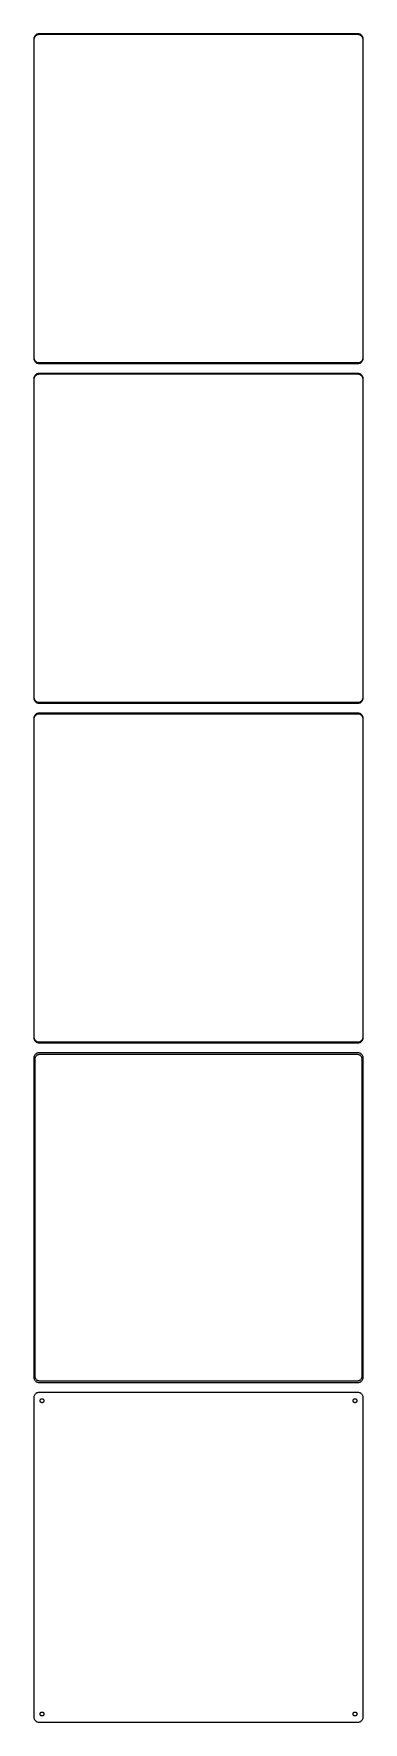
# Model space of a CAD drawing. Header units: metres. Extents: x -150 to 150, y 1086 to 2622.
import ezdxf

# ---------------------------------------------------------------- set-up
doc = ezdxf.new("R2010")
doc.units = ezdxf.units.M

msp = doc.modelspace()

# ---------------------------------------------------------------- linework, layer by layer
for p, q in [((-149.961, 2617.63), (-150, 2617)), ((-150, 2617), (-150, 2327)), ((-149.843, 2618.24), (-149.961, 2617.63)), ((-149.649, 2618.84), (-149.843, 2618.24)), ((-149.382, 2619.41), (-149.649, 2618.84)), ((-149.5, 2616.75), (-149.463, 2617.35)), ((-149.5, 2327.25), (-149.5, 2616.75)), ((-149.463, 2617.35), (-149.351, 2617.93)), ((-149.045, 2619.94), (-149.382, 2619.41)), ((-149.351, 2617.93), (-149.166, 2618.5)), ((-149.166, 2618.5), (-148.912, 2619.04)), ((-148.645, 2620.42), (-149.045, 2619.94)), ((-148.912, 2619.04), (-148.593, 2619.54)), ((-148.187, 2620.85), (-148.645, 2620.42)), ((-148.593, 2619.54), (-148.213, 2620)), ((-148.213, 2620), (-147.778, 2620.41)), ((-147.679, 2621.22), (-148.187, 2620.85)), ((-147.778, 2620.41), (-147.295, 2620.76)), ((-147.129, 2621.52), (-147.679, 2621.22)), ((-147.295, 2620.76), (-146.772, 2621.05)), ((-146.545, 2621.76), (-147.129, 2621.52)), ((-146.772, 2621.05), (-146.218, 2621.27)), ((-145.937, 2621.91), (-146.545, 2621.76)), ((-146.218, 2621.27), (-145.64, 2621.42)), ((-145.314, 2621.99), (-145.937, 2621.91)), ((-145.64, 2621.42), (-145.048, 2621.49)), ((145.314, 2621.99), (-145.314, 2621.99)), ((-145.048, 2621.49), (145.048, 2621.49)), ((145.048, 2621.49), (145.64, 2621.42)), ((145.937, 2621.91), (145.314, 2621.99)), ((145.64, 2621.42), (146.218, 2621.27)), ((146.545, 2621.76), (145.937, 2621.91)), ((146.218, 2621.27), (146.772, 2621.05)), ((147.129, 2621.52), (146.545, 2621.76)), ((146.772, 2621.05), (147.295, 2620.76)), ((147.679, 2621.22), (147.129, 2621.52)), ((147.295, 2620.76), (147.778, 2620.41)), ((148.187, 2620.85), (147.679, 2621.22)), ((147.778, 2620.41), (148.213, 2620)), ((148.645, 2620.42), (148.187, 2620.85)), ((148.213, 2620), (148.593, 2619.54)), ((148.593, 2619.54), (148.912, 2619.04)), ((149.045, 2619.94), (148.645, 2620.42)), ((148.912, 2619.04), (149.166, 2618.5)), ((149.382, 2619.41), (149.045, 2619.94)), ((149.166, 2618.5), (149.351, 2617.93)), ((149.351, 2617.93), (149.463, 2617.35)), ((149.649, 2618.84), (149.382, 2619.41)), ((149.463, 2617.35), (149.5, 2616.75)), ((149.5, 2616.75), (149.5, 2327.25)), ((149.843, 2618.24), (149.649, 2618.84)), ((149.961, 2617.63), (149.843, 2618.24)), ((150, 2617), (149.961, 2617.63)), ((150, 2327), (150, 2617)), ((-150, 2327), (-149.961, 2326.37)), ((-149.961, 2326.37), (-149.843, 2325.76)), ((-149.843, 2325.76), (-149.649, 2325.16)), ((-149.649, 2325.16), (-149.382, 2324.59)), ((-149.463, 2326.65), (-149.5, 2327.25)), ((-149.351, 2326.07), (-149.463, 2326.65)), ((-149.382, 2324.59), (-149.045, 2324.06)), ((-149.166, 2325.5), (-149.351, 2326.07)), ((-148.912, 2324.96), (-149.166, 2325.5)), ((-149.045, 2324.06), (-148.645, 2323.58)), ((-148.593, 2324.46), (-148.912, 2324.96)), ((-148.645, 2323.58), (-148.187, 2323.15)), ((-148.213, 2324), (-148.593, 2324.46)), ((-147.778, 2323.59), (-148.213, 2324)), ((-148.187, 2323.15), (-147.679, 2322.78)), ((-147.295, 2323.24), (-147.778, 2323.59)), ((-147.679, 2322.78), (-147.129, 2322.48)), ((-146.772, 2322.95), (-147.295, 2323.24)), ((-147.129, 2322.48), (-146.545, 2322.24)), ((-146.218, 2322.73), (-146.772, 2322.95)), ((-146.545, 2322.24), (-145.937, 2322.09)), ((-145.64, 2322.58), (-146.218, 2322.73)), ((-145.937, 2322.09), (-145.314, 2322.01)), ((-145.048, 2322.51), (-145.64, 2322.58)), ((-145.314, 2322.01), (145.314, 2322.01)), ((145.048, 2322.51), (-145.048, 2322.51)), ((145.64, 2322.58), (145.048, 2322.51)), ((145.314, 2322.01), (145.937, 2322.09)), ((146.218, 2322.73), (145.64, 2322.58)), ((145.937, 2322.09), (146.545, 2322.24)), ((146.772, 2322.95), (146.218, 2322.73)), ((146.545, 2322.24), (147.129, 2322.48)), ((147.295, 2323.24), (146.772, 2322.95)), ((147.129, 2322.48), (147.679, 2322.78)), ((147.778, 2323.59), (147.295, 2323.24)), ((147.679, 2322.78), (148.187, 2323.15)), ((148.213, 2324), (147.778, 2323.59)), ((148.187, 2323.15), (148.645, 2323.58)), ((148.593, 2324.46), (148.213, 2324)), ((148.912, 2324.96), (148.593, 2324.46)), ((148.645, 2323.58), (149.045, 2324.06)), ((149.166, 2325.5), (148.912, 2324.96)), ((149.045, 2324.06), (149.382, 2324.59)), ((149.351, 2326.07), (149.166, 2325.5)), ((149.463, 2326.65), (149.351, 2326.07)), ((149.382, 2324.59), (149.649, 2325.16)), ((149.5, 2327.25), (149.463, 2326.65)), ((149.649, 2325.16), (149.843, 2325.76)), ((149.843, 2325.76), (149.961, 2326.37)), ((149.961, 2326.37), (150, 2327)), ((-149.961, 2308.63), (-150, 2308)), ((-150, 2308), (-150, 2018)), ((-149.843, 2309.24), (-149.961, 2308.63)), ((-149.649, 2309.84), (-149.843, 2309.24)), ((-149.382, 2310.41), (-149.649, 2309.84)), ((-149.5, 2307.75), (-149.463, 2308.35)), ((-149.5, 2018.25), (-149.5, 2307.75)), ((-149.463, 2308.35), (-149.351, 2308.93)), ((-149.045, 2310.94), (-149.382, 2310.41)), ((-149.351, 2308.93), (-149.166, 2309.5)), ((-149.166, 2309.5), (-148.912, 2310.04)), ((-148.645, 2311.42), (-149.045, 2310.94)), ((-148.912, 2310.04), (-148.593, 2310.54)), ((-148.187, 2311.85), (-148.645, 2311.42)), ((-148.593, 2310.54), (-148.213, 2311)), ((-148.213, 2311), (-147.778, 2311.41)), ((-147.679, 2312.22), (-148.187, 2311.85)), ((-147.778, 2311.41), (-147.295, 2311.76)), ((-147.129, 2312.52), (-147.679, 2312.22)), ((-147.295, 2311.76), (-146.772, 2312.05)), ((-146.545, 2312.76), (-147.129, 2312.52)), ((-146.772, 2312.05), (-146.218, 2312.27)), ((-145.937, 2312.91), (-146.545, 2312.76)), ((-146.218, 2312.27), (-145.64, 2312.42)), ((-145.314, 2312.99), (-145.937, 2312.91)), ((-145.64, 2312.42), (-145.048, 2312.49)), ((145.314, 2312.99), (-145.314, 2312.99)), ((-145.048, 2312.49), (145.048, 2312.49)), ((145.048, 2312.49), (145.64, 2312.42)), ((145.937, 2312.91), (145.314, 2312.99)), ((145.64, 2312.42), (146.218, 2312.27)), ((146.545, 2312.76), (145.937, 2312.91)), ((146.218, 2312.27), (146.772, 2312.05)), ((147.129, 2312.52), (146.545, 2312.76)), ((146.772, 2312.05), (147.295, 2311.76)), ((147.679, 2312.22), (147.129, 2312.52)), ((147.295, 2311.76), (147.778, 2311.41)), ((148.187, 2311.85), (147.679, 2312.22)), ((147.778, 2311.41), (148.213, 2311)), ((148.645, 2311.42), (148.187, 2311.85)), ((148.213, 2311), (148.593, 2310.54)), ((148.593, 2310.54), (148.912, 2310.04)), ((149.045, 2310.94), (148.645, 2311.42)), ((148.912, 2310.04), (149.166, 2309.5)), ((149.382, 2310.41), (149.045, 2310.94)), ((149.166, 2309.5), (149.351, 2308.93)), ((149.351, 2308.93), (149.463, 2308.35)), ((149.649, 2309.84), (149.382, 2310.41)), ((149.463, 2308.35), (149.5, 2307.75)), ((149.5, 2307.75), (149.5, 2018.25)), ((149.843, 2309.24), (149.649, 2309.84)), ((149.961, 2308.63), (149.843, 2309.24)), ((150, 2308), (149.961, 2308.63)), ((150, 2018), (150, 2308)), ((-150, 2018), (-149.961, 2017.37)), ((-149.961, 2017.37), (-149.843, 2016.76)), ((-149.843, 2016.76), (-149.649, 2016.16)), ((-149.649, 2016.16), (-149.382, 2015.59)), ((-149.463, 2017.65), (-149.5, 2018.25)), ((-149.351, 2017.07), (-149.463, 2017.65)), ((-149.382, 2015.59), (-149.045, 2015.06)), ((-149.166, 2016.5), (-149.351, 2017.07)), ((-148.912, 2015.96), (-149.166, 2016.5)), ((-149.045, 2015.06), (-148.645, 2014.58)), ((-148.593, 2015.46), (-148.912, 2015.96)), ((-148.645, 2014.58), (-148.187, 2014.15)), ((-148.213, 2015), (-148.593, 2015.46)), ((-147.778, 2014.59), (-148.213, 2015)), ((-148.187, 2014.15), (-147.679, 2013.78)), ((-147.295, 2014.24), (-147.778, 2014.59)), ((-147.679, 2013.78), (-147.129, 2013.48)), ((-146.772, 2013.95), (-147.295, 2014.24)), ((-147.129, 2013.48), (-146.545, 2013.24)), ((-146.218, 2013.73), (-146.772, 2013.95)), ((-146.545, 2013.24), (-145.937, 2013.09)), ((-145.64, 2013.58), (-146.218, 2013.73)), ((-145.937, 2013.09), (-145.314, 2013.01)), ((-145.048, 2013.51), (-145.64, 2013.58)), ((-145.314, 2013.01), (145.314, 2013.01)), ((145.048, 2013.51), (-145.048, 2013.51)), ((145.64, 2013.58), (145.048, 2013.51)), ((145.314, 2013.01), (145.937, 2013.09)), ((146.218, 2013.73), (145.64, 2013.58)), ((145.937, 2013.09), (146.545, 2013.24)), ((146.772, 2013.95), (146.218, 2013.73)), ((146.545, 2013.24), (147.129, 2013.48)), ((147.295, 2014.24), (146.772, 2013.95)), ((147.129, 2013.48), (147.679, 2013.78)), ((147.778, 2014.59), (147.295, 2014.24)), ((147.679, 2013.78), (148.187, 2014.15)), ((148.213, 2015), (147.778, 2014.59)), ((148.187, 2014.15), (148.645, 2014.58)), ((148.593, 2015.46), (148.213, 2015)), ((148.912, 2015.96), (148.593, 2015.46)), ((148.645, 2014.58), (149.045, 2015.06)), ((149.166, 2016.5), (148.912, 2015.96)), ((149.045, 2015.06), (149.382, 2015.59)), ((149.351, 2017.07), (149.166, 2016.5)), ((149.463, 2017.65), (149.351, 2017.07)), ((149.382, 2015.59), (149.649, 2016.16)), ((149.5, 2018.25), (149.463, 2017.65)), ((149.649, 2016.16), (149.843, 2016.76)), ((149.843, 2016.76), (149.961, 2017.37)), ((149.961, 2017.37), (150, 2018)), ((-149.961, 1999.63), (-150, 1999)), ((-150, 1999), (-150, 1709)), ((-149.843, 2000.24), (-149.961, 1999.63)), ((-149.649, 2000.84), (-149.843, 2000.24)), ((-149.382, 2001.41), (-149.649, 2000.84)), ((-149.5, 1998.75), (-149.463, 1999.35)), ((-149.5, 1709.25), (-149.5, 1998.75)), ((-149.463, 1999.35), (-149.351, 1999.93)), ((-149.045, 2001.94), (-149.382, 2001.41)), ((-149.351, 1999.93), (-149.166, 2000.5)), ((-149.166, 2000.5), (-148.912, 2001.04)), ((-148.645, 2002.42), (-149.045, 2001.94)), ((-148.912, 2001.04), (-148.593, 2001.54)), ((-148.187, 2002.85), (-148.645, 2002.42)), ((-148.593, 2001.54), (-148.213, 2002)), ((-148.213, 2002), (-147.778, 2002.41)), ((-147.679, 2003.22), (-148.187, 2002.85)), ((-147.778, 2002.41), (-147.295, 2002.76)), ((-147.129, 2003.52), (-147.679, 2003.22)), ((-147.295, 2002.76), (-146.772, 2003.05)), ((-146.545, 2003.76), (-147.129, 2003.52)), ((-146.772, 2003.05), (-146.218, 2003.27)), ((-145.937, 2003.91), (-146.545, 2003.76)), ((-146.218, 2003.27), (-145.64, 2003.42)), ((-145.314, 2003.99), (-145.937, 2003.91)), ((-145.64, 2003.42), (-145.048, 2003.49)), ((145.314, 2003.99), (-145.314, 2003.99)), ((-145.048, 2003.49), (145.048, 2003.49)), ((145.048, 2003.49), (145.64, 2003.42)), ((145.937, 2003.91), (145.314, 2003.99)), ((145.64, 2003.42), (146.218, 2003.27)), ((146.545, 2003.76), (145.937, 2003.91)), ((146.218, 2003.27), (146.772, 2003.05)), ((147.129, 2003.52), (146.545, 2003.76)), ((146.772, 2003.05), (147.295, 2002.76)), ((147.679, 2003.22), (147.129, 2003.52)), ((147.295, 2002.76), (147.778, 2002.41)), ((148.187, 2002.85), (147.679, 2003.22)), ((147.778, 2002.41), (148.213, 2002)), ((148.645, 2002.42), (148.187, 2002.85)), ((148.213, 2002), (148.593, 2001.54)), ((148.593, 2001.54), (148.912, 2001.04)), ((149.045, 2001.94), (148.645, 2002.42)), ((148.912, 2001.04), (149.166, 2000.5)), ((149.382, 2001.41), (149.045, 2001.94)), ((149.166, 2000.5), (149.351, 1999.93)), ((149.351, 1999.93), (149.463, 1999.35)), ((149.649, 2000.84), (149.382, 2001.41)), ((149.463, 1999.35), (149.5, 1998.75)), ((149.5, 1998.75), (149.5, 1709.25)), ((149.843, 2000.24), (149.649, 2000.84)), ((149.961, 1999.63), (149.843, 2000.24)), ((150, 1999), (149.961, 1999.63)), ((150, 1709), (150, 1999)), ((-150, 1709), (-149.961, 1708.37)), ((-149.961, 1708.37), (-149.843, 1707.76)), ((-149.843, 1707.76), (-149.649, 1707.16)), ((-149.649, 1707.16), (-149.382, 1706.59)), ((-149.463, 1708.65), (-149.5, 1709.25)), ((-149.351, 1708.07), (-149.463, 1708.65)), ((-149.382, 1706.59), (-149.045, 1706.06)), ((-149.166, 1707.5), (-149.351, 1708.07)), ((-148.912, 1706.96), (-149.166, 1707.5)), ((-149.045, 1706.06), (-148.645, 1705.58)), ((-148.593, 1706.46), (-148.912, 1706.96)), ((-148.645, 1705.58), (-148.187, 1705.15)), ((-148.213, 1706), (-148.593, 1706.46)), ((-147.778, 1705.59), (-148.213, 1706)), ((-148.187, 1705.15), (-147.679, 1704.78)), ((-147.295, 1705.24), (-147.778, 1705.59)), ((-146.772, 1704.95), (-147.295, 1705.24)), ((-146.218, 1704.73), (-146.772, 1704.95)), ((146.772, 1704.95), (146.218, 1704.73)), ((147.295, 1705.24), (146.772, 1704.95)), ((147.778, 1705.59), (147.295, 1705.24)), ((147.679, 1704.78), (148.187, 1705.15)), ((148.213, 1706), (147.778, 1705.59)), ((148.187, 1705.15), (148.645, 1705.58)), ((148.593, 1706.46), (148.213, 1706)), ((148.912, 1706.96), (148.593, 1706.46)), ((148.645, 1705.58), (149.045, 1706.06)), ((149.166, 1707.5), (148.912, 1706.96)), ((149.045, 1706.06), (149.382, 1706.59)), ((149.351, 1708.07), (149.166, 1707.5)), ((149.463, 1708.65), (149.351, 1708.07)), ((149.382, 1706.59), (149.649, 1707.16)), ((149.5, 1709.25), (149.463, 1708.65)), ((149.649, 1707.16), (149.843, 1707.76)), ((149.843, 1707.76), (149.961, 1708.37)), ((149.961, 1708.37), (150, 1709)), ((-149.961, 1690.63), (-150, 1690)), ((-150, 1690), (-150, 1400)), ((-149.843, 1691.24), (-149.961, 1690.63)), ((-149.649, 1691.84), (-149.843, 1691.24)), ((-149.382, 1692.41), (-149.649, 1691.84)), ((-149.045, 1692.94), (-149.382, 1692.41)), ((-148.645, 1693.42), (-149.045, 1692.94)), ((-148.187, 1693.85), (-148.645, 1693.42)), ((-148.619, 1689.75), (-148.589, 1690.23)), ((-148.619, 1400.25), (-148.619, 1689.75)), ((-148.589, 1690.23), (-148.498, 1690.71)), ((-148.498, 1690.71), (-148.348, 1691.17)), ((-148.348, 1691.17), (-148.141, 1691.61)), ((-147.679, 1694.22), (-148.187, 1693.85)), ((-148.141, 1691.61), (-147.88, 1692.02)), ((-147.88, 1692.02), (-147.571, 1692.4)), ((-147.679, 1704.78), (-147.129, 1704.48)), ((-147.129, 1694.52), (-147.679, 1694.22)), ((-147.571, 1692.4), (-147.216, 1692.73)), ((-147.216, 1692.73), (-146.823, 1693.02)), ((-147.129, 1704.48), (-146.545, 1704.24)), ((-146.545, 1694.76), (-147.129, 1694.52)), ((-146.823, 1693.02), (-146.398, 1693.25)), ((-146.545, 1704.24), (-145.937, 1704.09)), ((-145.937, 1694.91), (-146.545, 1694.76)), ((-146.398, 1693.25), (-145.946, 1693.43)), ((-145.64, 1704.58), (-146.218, 1704.73)), ((-145.946, 1693.43), (-145.475, 1693.55)), ((-145.937, 1704.09), (-145.314, 1704.01)), ((-145.314, 1694.99), (-145.937, 1694.91)), ((-145.048, 1704.51), (-145.64, 1704.58)), ((-145.475, 1693.55), (-144.993, 1693.61)), ((-145.314, 1704.01), (145.314, 1704.01)), ((145.314, 1694.99), (-145.314, 1694.99)), ((145.048, 1704.51), (-145.048, 1704.51)), ((-144.993, 1693.61), (144.993, 1693.61)), ((144.993, 1693.61), (145.475, 1693.55)), ((145.64, 1704.58), (145.048, 1704.51)), ((145.314, 1704.01), (145.937, 1704.09)), ((145.937, 1694.91), (145.314, 1694.99)), ((145.475, 1693.55), (145.946, 1693.43)), ((146.218, 1704.73), (145.64, 1704.58)), ((145.937, 1704.09), (146.545, 1704.24)), ((146.545, 1694.76), (145.937, 1694.91)), ((145.946, 1693.43), (146.398, 1693.25)), ((146.398, 1693.25), (146.823, 1693.02)), ((146.545, 1704.24), (147.129, 1704.48)), ((147.129, 1694.52), (146.545, 1694.76)), ((146.823, 1693.02), (147.216, 1692.73)), ((147.129, 1704.48), (147.679, 1704.78)), ((147.679, 1694.22), (147.129, 1694.52)), ((147.216, 1692.73), (147.571, 1692.4)), ((147.571, 1692.4), (147.88, 1692.02)), ((148.187, 1693.85), (147.679, 1694.22)), ((147.88, 1692.02), (148.141, 1691.61)), ((148.141, 1691.61), (148.348, 1691.17)), ((148.645, 1693.42), (148.187, 1693.85)), ((148.348, 1691.17), (148.498, 1690.71)), ((148.498, 1690.71), (148.589, 1690.23)), ((148.589, 1690.23), (148.619, 1689.75)), ((148.619, 1689.75), (148.619, 1400.25)), ((149.045, 1692.94), (148.645, 1693.42)), ((149.382, 1692.41), (149.045, 1692.94)), ((149.649, 1691.84), (149.382, 1692.41)), ((149.843, 1691.24), (149.649, 1691.84)), ((149.961, 1690.63), (149.843, 1691.24)), ((150, 1690), (149.961, 1690.63)), ((150, 1400), (150, 1690)), ((-150, 1400), (-149.961, 1399.37)), ((-149.961, 1399.37), (-149.843, 1398.76)), ((-149.843, 1398.76), (-149.649, 1398.16)), ((-149.649, 1398.16), (-149.382, 1397.59)), ((-148.589, 1399.77), (-148.619, 1400.25)), ((-148.498, 1399.29), (-148.589, 1399.77)), ((-148.348, 1398.83), (-148.498, 1399.29)), ((-148.141, 1398.39), (-148.348, 1398.83)), ((-147.88, 1397.98), (-148.141, 1398.39)), ((-147.571, 1397.6), (-147.88, 1397.98)), ((147.88, 1397.98), (147.571, 1397.6)), ((148.141, 1398.39), (147.88, 1397.98)), ((148.348, 1398.83), (148.141, 1398.39)), ((148.498, 1399.29), (148.348, 1398.83)), ((148.589, 1399.77), (148.498, 1399.29)), ((148.619, 1400.25), (148.589, 1399.77)), ((149.382, 1397.59), (149.649, 1398.16)), ((149.649, 1398.16), (149.843, 1398.76)), ((149.843, 1398.76), (149.961, 1399.37)), ((149.961, 1399.37), (150, 1400)), ((-149.649, 1382.84), (-149.843, 1382.24)), ((-149.382, 1383.41), (-149.649, 1382.84)), ((-149.382, 1397.59), (-149.045, 1397.06)), ((-149.045, 1383.94), (-149.382, 1383.41)), ((-149.045, 1397.06), (-148.645, 1396.58)), ((-148.645, 1384.42), (-149.045, 1383.94)), ((-148.645, 1396.58), (-148.187, 1396.15)), ((-148.187, 1384.85), (-148.645, 1384.42)), ((-148.187, 1396.15), (-147.679, 1395.78)), ((-147.679, 1385.22), (-148.187, 1384.85)), ((-147.679, 1395.78), (-147.129, 1395.48)), ((-147.129, 1385.52), (-147.679, 1385.22)), ((-147.216, 1397.27), (-147.571, 1397.6)), ((-146.823, 1396.98), (-147.216, 1397.27)), ((-147.129, 1395.48), (-146.545, 1395.24)), ((-146.545, 1385.76), (-147.129, 1385.52)), ((-146.398, 1396.75), (-146.823, 1396.98)), ((-146.545, 1395.24), (-145.937, 1395.09)), ((-145.937, 1385.91), (-146.545, 1385.76)), ((-145.946, 1396.57), (-146.398, 1396.75)), ((-145.475, 1396.45), (-145.946, 1396.57)), ((-145.937, 1395.09), (-145.314, 1395.01)), ((-145.314, 1385.99), (-145.937, 1385.91)), ((-144.993, 1396.39), (-145.475, 1396.45)), ((-145.314, 1395.01), (145.314, 1395.01)), ((145.314, 1385.99), (-145.314, 1385.99)), ((144.993, 1396.39), (-144.993, 1396.39)), ((145.475, 1396.45), (144.993, 1396.39)), ((145.314, 1395.01), (145.937, 1395.09)), ((145.937, 1385.91), (145.314, 1385.99)), ((145.946, 1396.57), (145.475, 1396.45)), ((145.937, 1395.09), (146.545, 1395.24)), ((146.545, 1385.76), (145.937, 1385.91)), ((146.398, 1396.75), (145.946, 1396.57)), ((146.823, 1396.98), (146.398, 1396.75)), ((146.545, 1395.24), (147.129, 1395.48)), ((147.129, 1385.52), (146.545, 1385.76)), ((147.216, 1397.27), (146.823, 1396.98)), ((147.129, 1395.48), (147.679, 1395.78)), ((147.679, 1385.22), (147.129, 1385.52)), ((147.571, 1397.6), (147.216, 1397.27)), ((147.679, 1395.78), (148.187, 1396.15)), ((148.187, 1384.85), (147.679, 1385.22)), ((148.187, 1396.15), (148.645, 1396.58)), ((148.645, 1384.42), (148.187, 1384.85)), ((148.645, 1396.58), (149.045, 1397.06)), ((149.045, 1383.94), (148.645, 1384.42)), ((149.045, 1397.06), (149.382, 1397.59)), ((149.382, 1383.41), (149.045, 1383.94)), ((149.649, 1382.84), (149.382, 1383.41)), ((149.843, 1382.24), (149.649, 1382.84)), ((-149.961, 1381.63), (-150, 1381)), ((-150, 1381), (-150, 1091)), ((-149.843, 1382.24), (-149.961, 1381.63)), ((-144.3, 1378.5), (-144.286, 1378.73)), ((-144.286, 1378.27), (-144.3, 1378.5)), ((-144.286, 1378.73), (-144.243, 1378.95)), ((-144.243, 1378.05), (-144.286, 1378.27)), ((-144.243, 1378.95), (-144.174, 1379.16)), ((-144.174, 1377.84), (-144.243, 1378.05)), ((-144.174, 1379.16), (-144.077, 1379.37)), ((-144.077, 1377.63), (-144.174, 1377.84)), ((-144.077, 1379.37), (-143.956, 1379.56)), ((-143.956, 1377.44), (-144.077, 1377.63)), ((-143.956, 1379.56), (-143.812, 1379.73)), ((-143.812, 1377.27), (-143.956, 1377.44)), ((-143.812, 1379.73), (-143.647, 1379.89)), ((-143.647, 1377.11), (-143.812, 1377.27)), ((-143.647, 1379.89), (-143.464, 1380.02)), ((-143.464, 1376.98), (-143.647, 1377.11)), ((-143.464, 1380.02), (-143.266, 1380.13)), ((-143.266, 1376.87), (-143.464, 1376.98)), ((-143.266, 1380.13), (-143.056, 1380.21)), ((-143.056, 1376.79), (-143.266, 1376.87)), ((-143.056, 1380.21), (-142.837, 1380.27)), ((-142.837, 1376.73), (-143.056, 1376.79)), ((-142.837, 1380.27), (-142.613, 1380.3)), ((-142.613, 1376.7), (-142.837, 1376.73)), ((-142.613, 1380.3), (-142.387, 1380.3)), ((-142.387, 1376.7), (-142.613, 1376.7)), ((-142.387, 1380.3), (-142.163, 1380.27)), ((-142.163, 1376.73), (-142.387, 1376.7)), ((-142.163, 1380.27), (-141.944, 1380.21)), ((-141.944, 1376.79), (-142.163, 1376.73)), ((-141.944, 1380.21), (-141.734, 1380.13)), ((-141.734, 1376.87), (-141.944, 1376.79)), ((-141.734, 1380.13), (-141.536, 1380.02)), ((-141.536, 1376.98), (-141.734, 1376.87)), ((-141.536, 1380.02), (-141.353, 1379.89)), ((-141.353, 1377.11), (-141.536, 1376.98)), ((-141.353, 1379.89), (-141.188, 1379.73)), ((-141.188, 1377.27), (-141.353, 1377.11)), ((-141.188, 1379.73), (-141.044, 1379.56)), ((-141.044, 1377.44), (-141.188, 1377.27)), ((-141.044, 1379.56), (-140.923, 1379.37)), ((-140.923, 1377.63), (-141.044, 1377.44)), ((-140.923, 1379.37), (-140.826, 1379.16)), ((-140.826, 1377.84), (-140.923, 1377.63)), ((-140.826, 1379.16), (-140.757, 1378.95)), ((-140.757, 1378.05), (-140.826, 1377.84)), ((-140.757, 1378.95), (-140.714, 1378.73)), ((-140.714, 1378.27), (-140.757, 1378.05)), ((-140.714, 1378.73), (-140.7, 1378.5)), ((-140.7, 1378.5), (-140.714, 1378.27)), ((140.7, 1378.5), (140.714, 1378.73)), ((140.714, 1378.27), (140.7, 1378.5)), ((140.714, 1378.73), (140.757, 1378.95)), ((140.757, 1378.05), (140.714, 1378.27)), ((140.757, 1378.95), (140.826, 1379.16)), ((140.826, 1377.84), (140.757, 1378.05)), ((140.826, 1379.16), (140.923, 1379.37)), ((140.923, 1377.63), (140.826, 1377.84)), ((140.923, 1379.37), (141.044, 1379.56)), ((141.044, 1377.44), (140.923, 1377.63)), ((141.044, 1379.56), (141.188, 1379.73)), ((141.188, 1377.27), (141.044, 1377.44)), ((141.188, 1379.73), (141.353, 1379.89)), ((141.353, 1377.11), (141.188, 1377.27)), ((141.353, 1379.89), (141.536, 1380.02)), ((141.536, 1376.98), (141.353, 1377.11)), ((141.536, 1380.02), (141.734, 1380.13)), ((141.734, 1376.87), (141.536, 1376.98)), ((141.734, 1380.13), (141.944, 1380.21)), ((141.944, 1376.79), (141.734, 1376.87)), ((141.944, 1380.21), (142.163, 1380.27)), ((142.163, 1376.73), (141.944, 1376.79)), ((142.163, 1380.27), (142.387, 1380.3)), ((142.387, 1376.7), (142.163, 1376.73)), ((142.387, 1380.3), (142.613, 1380.3)), ((142.613, 1376.7), (142.387, 1376.7)), ((142.613, 1380.3), (142.837, 1380.27)), ((142.837, 1376.73), (142.613, 1376.7)), ((142.837, 1380.27), (143.056, 1380.21)), ((143.056, 1376.79), (142.837, 1376.73)), ((143.056, 1380.21), (143.266, 1380.13)), ((143.266, 1376.87), (143.056, 1376.79)), ((143.266, 1380.13), (143.464, 1380.02)), ((143.464, 1376.98), (143.266, 1376.87)), ((143.464, 1380.02), (143.647, 1379.89)), ((143.647, 1377.11), (143.464, 1376.98)), ((143.647, 1379.89), (143.812, 1379.73)), ((143.812, 1377.27), (143.647, 1377.11)), ((143.812, 1379.73), (143.956, 1379.56)), ((143.956, 1377.44), (143.812, 1377.27)), ((143.956, 1379.56), (144.077, 1379.37)), ((144.077, 1377.63), (143.956, 1377.44)), ((144.077, 1379.37), (144.174, 1379.16)), ((144.174, 1377.84), (144.077, 1377.63)), ((144.174, 1379.16), (144.243, 1378.95)), ((144.243, 1378.05), (144.174, 1377.84)), ((144.243, 1378.95), (144.286, 1378.73)), ((144.286, 1378.27), (144.243, 1378.05)), ((144.286, 1378.73), (144.3, 1378.5)), ((144.3, 1378.5), (144.286, 1378.27)), ((149.961, 1381.63), (149.843, 1382.24)), ((150, 1381), (149.961, 1381.63)), ((150, 1091), (150, 1381)), ((-150, 1091), (-149.961, 1090.37)), ((-144.3, 1093.5), (-144.286, 1093.73)), ((-144.286, 1093.27), (-144.3, 1093.5)), ((-144.286, 1093.73), (-144.243, 1093.95)), ((-144.243, 1093.05), (-144.286, 1093.27)), ((-144.243, 1093.95), (-144.174, 1094.16)), ((-144.174, 1092.84), (-144.243, 1093.05)), ((-144.174, 1094.16), (-144.077, 1094.37)), ((-144.077, 1092.63), (-144.174, 1092.84)), ((-144.077, 1094.37), (-143.956, 1094.56)), ((-143.956, 1092.44), (-144.077, 1092.63)), ((-143.956, 1094.56), (-143.812, 1094.73)), ((-143.812, 1092.27), (-143.956, 1092.44)), ((-143.812, 1094.73), (-143.647, 1094.89)), ((-143.647, 1092.11), (-143.812, 1092.27)), ((-143.647, 1094.89), (-143.464, 1095.02)), ((-143.464, 1091.98), (-143.647, 1092.11)), ((-143.464, 1095.02), (-143.266, 1095.13)), ((-143.266, 1091.87), (-143.464, 1091.98)), ((-143.266, 1095.13), (-143.056, 1095.21)), ((-143.056, 1091.79), (-143.266, 1091.87)), ((-143.056, 1095.21), (-142.837, 1095.27)), ((-142.837, 1091.73), (-143.056, 1091.79)), ((-142.837, 1095.27), (-142.613, 1095.3)), ((-142.613, 1091.7), (-142.837, 1091.73)), ((-142.613, 1095.3), (-142.387, 1095.3)), ((-142.387, 1091.7), (-142.613, 1091.7)), ((-142.387, 1095.3), (-142.163, 1095.27)), ((-142.163, 1091.73), (-142.387, 1091.7)), ((-142.163, 1095.27), (-141.944, 1095.21)), ((-141.944, 1091.79), (-142.163, 1091.73)), ((-141.944, 1095.21), (-141.734, 1095.13)), ((-141.734, 1091.87), (-141.944, 1091.79)), ((-141.734, 1095.13), (-141.536, 1095.02)), ((-141.536, 1091.98), (-141.734, 1091.87)), ((-141.536, 1095.02), (-141.353, 1094.89)), ((-141.353, 1092.11), (-141.536, 1091.98)), ((-141.353, 1094.89), (-141.188, 1094.73)), ((-141.188, 1092.27), (-141.353, 1092.11)), ((-141.188, 1094.73), (-141.044, 1094.56)), ((-141.044, 1092.44), (-141.188, 1092.27)), ((-141.044, 1094.56), (-140.923, 1094.37)), ((-140.923, 1092.63), (-141.044, 1092.44)), ((-140.923, 1094.37), (-140.826, 1094.16)), ((-140.826, 1092.84), (-140.923, 1092.63)), ((-140.826, 1094.16), (-140.757, 1093.95)), ((-140.757, 1093.05), (-140.826, 1092.84)), ((-140.757, 1093.95), (-140.714, 1093.73)), ((-140.714, 1093.27), (-140.757, 1093.05)), ((-140.714, 1093.73), (-140.7, 1093.5)), ((-140.7, 1093.5), (-140.714, 1093.27)), ((140.7, 1093.5), (140.714, 1093.73)), ((140.714, 1093.27), (140.7, 1093.5)), ((140.714, 1093.73), (140.757, 1093.95)), ((140.757, 1093.05), (140.714, 1093.27)), ((140.757, 1093.95), (140.826, 1094.16)), ((140.826, 1092.84), (140.757, 1093.05)), ((140.826, 1094.16), (140.923, 1094.37)), ((140.923, 1092.63), (140.826, 1092.84)), ((140.923, 1094.37), (141.044, 1094.56)), ((141.044, 1092.44), (140.923, 1092.63)), ((141.044, 1094.56), (141.188, 1094.73)), ((141.188, 1092.27), (141.044, 1092.44)), ((141.188, 1094.73), (141.353, 1094.89)), ((141.353, 1092.11), (141.188, 1092.27)), ((141.353, 1094.89), (141.536, 1095.02)), ((141.536, 1091.98), (141.353, 1092.11)), ((141.536, 1095.02), (141.734, 1095.13)), ((141.734, 1091.87), (141.536, 1091.98)), ((141.734, 1095.13), (141.944, 1095.21)), ((141.944, 1091.79), (141.734, 1091.87)), ((141.944, 1095.21), (142.163, 1095.27)), ((142.163, 1091.73), (141.944, 1091.79)), ((142.163, 1095.27), (142.387, 1095.3)), ((142.387, 1091.7), (142.163, 1091.73)), ((142.387, 1095.3), (142.613, 1095.3)), ((142.613, 1091.7), (142.387, 1091.7)), ((142.613, 1095.3), (142.837, 1095.27)), ((142.837, 1091.73), (142.613, 1091.7)), ((142.837, 1095.27), (143.056, 1095.21)), ((143.056, 1091.79), (142.837, 1091.73)), ((143.056, 1095.21), (143.266, 1095.13)), ((143.266, 1091.87), (143.056, 1091.79)), ((143.266, 1095.13), (143.464, 1095.02)), ((143.464, 1091.98), (143.266, 1091.87)), ((143.464, 1095.02), (143.647, 1094.89)), ((143.647, 1092.11), (143.464, 1091.98)), ((143.647, 1094.89), (143.812, 1094.73)), ((143.812, 1092.27), (143.647, 1092.11)), ((143.812, 1094.73), (143.956, 1094.56)), ((143.956, 1092.44), (143.812, 1092.27)), ((143.956, 1094.56), (144.077, 1094.37)), ((144.077, 1092.63), (143.956, 1092.44)), ((144.077, 1094.37), (144.174, 1094.16)), ((144.174, 1092.84), (144.077, 1092.63)), ((144.174, 1094.16), (144.243, 1093.95)), ((144.243, 1093.05), (144.174, 1092.84)), ((144.243, 1093.95), (144.286, 1093.73)), ((144.286, 1093.27), (144.243, 1093.05)), ((144.286, 1093.73), (144.3, 1093.5)), ((144.3, 1093.5), (144.286, 1093.27)), ((149.961, 1090.37), (150, 1091)), ((-149.961, 1090.37), (-149.843, 1089.76)), ((-149.843, 1089.76), (-149.649, 1089.16)), ((-149.649, 1089.16), (-149.382, 1088.59)), ((-149.382, 1088.59), (-149.045, 1088.06)), ((-149.045, 1088.06), (-148.645, 1087.58)), ((-148.645, 1087.58), (-148.187, 1087.15)), ((-148.187, 1087.15), (-147.679, 1086.78)), ((-147.679, 1086.78), (-147.129, 1086.48)), ((-147.129, 1086.48), (-146.545, 1086.24)), ((-146.545, 1086.24), (-145.937, 1086.09)), ((-145.937, 1086.09), (-145.314, 1086.01)), ((-145.314, 1086.01), (145.314, 1086.01)), ((145.314, 1086.01), (145.937, 1086.09)), ((145.937, 1086.09), (146.545, 1086.24)), ((146.545, 1086.24), (147.129, 1086.48)), ((147.129, 1086.48), (147.679, 1086.78)), ((147.679, 1086.78), (148.187, 1087.15)), ((148.187, 1087.15), (148.645, 1087.58)), ((148.645, 1087.58), (149.045, 1088.06)), ((149.045, 1088.06), (149.382, 1088.59)), ((149.382, 1088.59), (149.649, 1089.16)), ((149.649, 1089.16), (149.843, 1089.76)), ((149.843, 1089.76), (149.961, 1090.37))]:
    msp.add_line(p, q)

doc.saveas('drawing.dxf')
